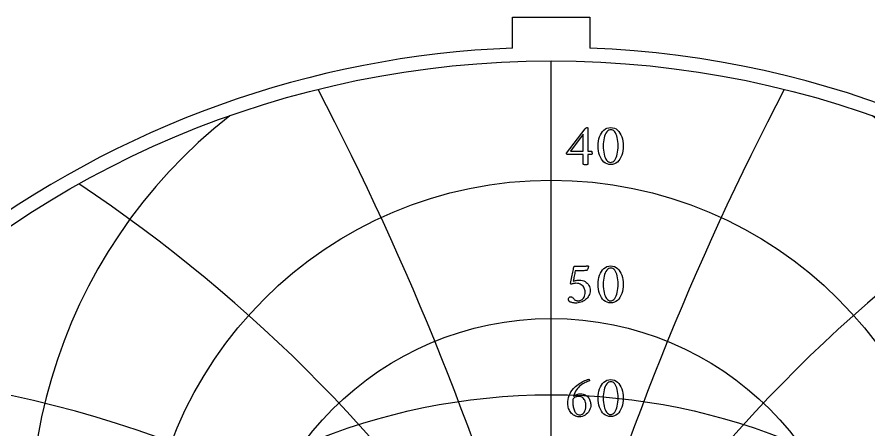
# Model space of a CAD drawing. Header units: millimetres. Extents: x -32.4 to 32.3, y -32.4 to 33.4.
# Drawn here: x -17.62 to 10.48, y 19.72 to 33.35 of the extents above; entities that cross this region are included whole.
import ezdxf

# ---------------------------------------------------------------- set-up
doc = ezdxf.new("R2010")
doc.units = ezdxf.units.MM
for name, color, linetype in [('CUT_OUTER', 1, 'Continuous'), ('ENGRAVE', 7, 'Continuous'), ('ENGRAVE_FINE', 8, 'Continuous'), ('TEXT', 5, 'Continuous')]:
    doc.layers.add(name, color=color, linetype=linetype)

msp = doc.modelspace()

# ---------------------------------------------------------------- linework, layer by layer
at = {"layer": 'CUT_OUTER'}
for points in [[(-1.2775, 33.35), (1.2775, 33.35), (1.2775, 32.3246)], [(-1.2775, 32.3246), (-1.2775, 33.35)]]:
    msp.add_lwpolyline(points, dxfattribs=at)
for centre, radius, start, end in [((-0.0002, -0.0001), 32.35, 127.26523, 87.73645), ((-0.0008, 0.0014), 32.3484, 92.26192, 127.26607)]:
    msp.add_arc(centre, radius, start, end, dxfattribs=at)
at = {"layer": 'ENGRAVE'}
msp.add_lwpolyline([(0, -31.9), (0, 31.9)], dxfattribs=at)
for centre, radius in [((0, 0), 31.9), ((0, 14.5747), 13.3889), ((0, 13.2116), 10.184), ((0, 0), 20.8814)]:
    msp.add_circle(centre, radius, dxfattribs=at)
for centre, radius, start, end in [((0, 16.553), 17.191, 128.06492, 51.93508), ((0, 19.4782), 21.9497, 169.45964, 10.54036)]:
    msp.add_arc(centre, radius, start, end, dxfattribs=at)
at = {"layer": 'ENGRAVE_FINE'}
for centre, radius, start, end in [((-93.4546, -13.8211), 96.7513, 4.538076, 27.570466), ((-93.4546, -13.8211), 96.7513, 4.538076, 27.570466), ((93.4546, -13.8211), 96.7513, 152.429534, 175.461924), ((93.4546, -13.8211), 96.7513, 152.429534, 175.461924), ((-43.3724, -13.8211), 50.0822, 9.22112, 56.28768), ((-43.3724, -13.8211), 50.0822, 9.22112, 56.28768), ((43.3724, -13.8211), 50.0822, 123.71232, 170.77888), ((43.3724, -13.8211), 50.0822, 123.71232, 170.77888), ((-25.0411, -13.8211), 35.4134, 14.21214, 87.52505), ((-25.0411, -13.8211), 35.4134, 14.21214, 87.52505), ((25.0411, -13.8211), 35.4134, 92.47495, 165.78786), ((25.0411, -13.8211), 35.4134, 92.47495, 165.78786)]:
    msp.add_arc(centre, radius, start, end, dxfattribs=at)
at = {"layer": 'TEXT'}
for points in [[(1.1812, 29.7075), (1.1884, 29.7068), (1.1945, 29.7046), (1.1996, 29.701), (1.2035, 29.6959), (1.2065, 29.69), (1.2086, 29.6842), (1.2099, 29.6784), (1.2103, 29.6726), (1.2103, 28.9246), (1.323, 28.9246), (1.3277, 28.9231), (1.3322, 28.9188), (1.3365, 28.9115), (1.3405, 28.9013), (1.3439, 28.8891), (1.3463, 28.876), (1.3478, 28.8619), (1.3483, 28.8469), (1.3479, 28.8369), (1.3468, 28.8284), (1.345, 28.8214), (1.3424, 28.8158), (1.2103, 28.8158), (1.2103, 28.4836), (1.2095, 28.4833), (1.2072, 28.4824), (1.2032, 28.4809), (1.1977, 28.4787), (1.1887, 28.4766), (1.1741, 28.4751), (1.1542, 28.4742), (1.1287, 28.4739), (1.099, 28.4749), (1.0777, 28.4778), (1.065, 28.4826), (1.0607, 28.4894), (1.0607, 28.8158), (0.5265, 28.8158), (0.5219, 28.819), (0.518, 28.8228), (0.5146, 28.8273), (0.5119, 28.8323), (0.5098, 28.8375), (0.5083, 28.8423), (0.5074, 28.8467), (0.5071, 28.8508), (1.1248, 29.659), (1.1302, 29.6652), (1.1365, 29.6723), (1.1438, 29.6803), (1.152, 29.6891), (1.1604, 29.6971), (1.1681, 29.7029), (1.175, 29.7064), (1.1812, 29.7075)], [(1.9622, 29.7017), (2.0266, 29.6965), (2.0858, 29.6808), (2.1397, 29.6547), (2.1885, 29.6182), (2.2318, 29.5729), (2.2696, 29.5208), (2.3018, 29.4617), (2.3284, 29.3957), (2.3492, 29.3246), (2.3641, 29.2503), (2.373, 29.1726), (2.376, 29.0917), (2.3729, 29.0107), (2.3638, 28.9331), (2.3487, 28.8587), (2.3274, 28.7876), (2.3004, 28.7216), (2.2679, 28.6623), (2.23, 28.6099), (2.1866, 28.5642), (2.1379, 28.5272), (2.0843, 28.5008), (2.0257, 28.485), (1.9622, 28.4797), (1.9002, 28.485), (1.8427, 28.5008), (1.7895, 28.5272), (1.7407, 28.5642), (1.6968, 28.6099), (1.6584, 28.6623), (1.6254, 28.7216), (1.5979, 28.7876), (1.5762, 28.8587), (1.5608, 28.9331), (1.5515, 29.0107), (1.5484, 29.0917), (1.5514, 29.1726), (1.5605, 29.2503), (1.5757, 29.3246), (1.5969, 29.3957), (1.624, 29.4617), (1.6567, 29.5208), (1.6949, 29.5729), (1.7388, 29.6182), (1.7877, 29.6547), (1.8412, 29.6808), (1.8994, 29.6965), (1.9622, 29.7017)], [(1.9719, 29.6318), (1.9335, 29.6272), (1.8978, 29.6135), (1.865, 29.5908), (1.8349, 29.5589), (1.8079, 29.5194), (1.7842, 29.4737), (1.7637, 29.4218), (1.7465, 29.3637), (1.7329, 29.3008), (1.7232, 29.2345), (1.7174, 29.1648), (1.7154, 29.0917), (1.7174, 29.0194), (1.7232, 28.9501), (1.7329, 28.8839), (1.7465, 28.8207), (1.7635, 28.7621), (1.7832, 28.7097), (1.8057, 28.6635), (1.831, 28.6235), (1.8588, 28.5912), (1.8886, 28.5681), (1.9205, 28.5543), (1.9544, 28.5496), (1.9953, 28.5544), (2.0326, 28.5686), (2.0662, 28.5923), (2.0962, 28.6254), (2.1226, 28.6665), (2.1455, 28.7138), (2.1649, 28.7675), (2.1807, 28.8275), (2.1931, 28.8919), (2.2019, 28.9591), (2.2071, 29.0289), (2.2089, 29.1014), (2.207, 29.1743), (2.2014, 29.2435), (2.192, 29.3088), (2.1788, 29.3705), (2.1623, 29.4272), (2.1428, 29.4778), (2.1205, 29.5224), (2.0952, 29.5608), (2.0675, 29.5919), (2.0377, 29.614), (2.0058, 29.6273), (1.9719, 29.6318)], [(1.0607, 29.4802), (0.6353, 28.9246), (1.0607, 28.9246)], [(0.9286, 24.6675), (0.9828, 24.6643), (1.0328, 24.6549), (1.0785, 24.6391), (1.12, 24.617), (1.1571, 24.5901), (1.1897, 24.5599), (1.2178, 24.5265), (1.2414, 24.4897), (1.2601, 24.451), (1.2735, 24.4118), (1.2815, 24.3719), (1.2842, 24.3314), (1.2815, 24.284), (1.2737, 24.2389), (1.2607, 24.1961), (1.2424, 24.1556), (1.2198, 24.1177), (1.1938, 24.0827), (1.1644, 24.0507), (1.1316, 24.0215), (1.0961, 23.9955), (1.0586, 23.9727), (1.0189, 23.9532), (0.9772, 23.937), (0.9342, 23.9243), (0.8907, 23.9152), (0.8468, 23.9097), (0.8024, 23.9079), (0.7827, 23.9085), (0.7608, 23.9105), (0.7366, 23.9139), (0.7101, 23.9186), (0.6831, 23.9247), (0.6574, 23.9324), (0.633, 23.9417), (0.61, 23.9526), (0.6056, 23.9564), (0.6003, 23.9623), (0.594, 23.97), (0.5867, 23.9798), (0.5799, 23.9906), (0.5751, 24.0016), (0.5721, 24.0129), (0.5712, 24.0244), (0.5727, 24.0439), (0.5772, 24.0613), (0.5848, 24.0769), (0.5955, 24.0905), (0.608, 24.1015), (0.6214, 24.1094), (0.6357, 24.1142), (0.6508, 24.1157), (0.6692, 24.1139), (0.6855, 24.1082), (0.6998, 24.0988), (0.712, 24.0856), (0.7232, 24.071), (0.7346, 24.0572), (0.7461, 24.0443), (0.7577, 24.0322), (0.7719, 24.0196), (0.7875, 24.0091), (0.8045, 24.0007), (0.8228, 23.9943), (0.8416, 23.9896), (0.8604, 23.9863), (0.879, 23.9843), (0.8975, 23.9836), (0.9229, 23.9854), (0.9483, 23.9907), (0.9739, 23.9995), (0.9995, 24.0118), (1.0242, 24.0282), (1.0469, 24.0492), (1.0675, 24.0748), (1.086, 24.1051), (1.1013, 24.1403), (1.1122, 24.1811), (1.1188, 24.2273), (1.121, 24.2789), (1.1191, 24.3094), (1.1134, 24.3404), (1.104, 24.372), (1.0908, 24.4042), (1.0735, 24.4356), (1.0518, 24.4645), (1.0255, 24.4909), (0.9947, 24.515), (0.9589, 24.535), (0.9175, 24.5492), (0.8705, 24.5578), (0.8179, 24.5606), (0.801, 24.5601), (0.7815, 24.5584), (0.7592, 24.5557), (0.7344, 24.5519), (0.71, 24.5473), (0.6892, 24.5424), (0.6721, 24.5371), (0.6586, 24.5315), (0.6557, 24.532), (0.653, 24.5337), (0.6504, 24.5364), (0.6479, 24.5402), (0.6458, 24.5447), (0.6443, 24.5492), (0.6434, 24.5539), (0.643, 24.5587), (0.6537, 24.6121), (0.6644, 24.6655), (0.6751, 24.719), (0.6858, 24.7724), (0.6963, 24.8249), (0.7064, 24.8756), (0.7162, 24.9245), (0.7256, 24.9715), (0.7343, 25.0155), (0.7419, 25.0553), (0.7484, 25.0908), (0.7538, 25.1221), (1.0335, 25.1221), (1.0531, 25.1223), (1.0729, 25.1231), (1.0929, 25.1243), (1.1132, 25.126), (1.1327, 25.128), (1.1506, 25.1301), (1.1667, 25.1323), (1.1812, 25.1347), (1.1931, 25.1368), (1.2016, 25.1384), (1.2067, 25.1393), (1.2084, 25.1396), (1.2131, 25.1368), (1.2174, 25.1342), (1.2213, 25.1319), (1.2249, 25.1299), (1.2279, 25.1277), (1.23, 25.125), (1.2313, 25.1218), (1.2317, 25.1182), (1.2313, 25.1141), (1.23, 25.1078), (1.2279, 25.0991), (1.2249, 25.0881), (1.2211, 25.0756), (1.2166, 25.0626), (1.2114, 25.0489), (1.2055, 25.0347), (1.1989, 25.0206), (1.1916, 25.0075), (1.1838, 24.9953), (1.1754, 24.9841), (1.155, 24.9822), (1.1326, 24.9803), (1.1083, 24.9783), (1.0821, 24.9764), (1.0537, 24.9747), (1.0229, 24.9735), (0.9896, 24.9727), (0.9539, 24.9725), (0.7946, 24.9725), (0.7859, 24.9296), (0.7773, 24.8863), (0.7689, 24.8426), (0.7606, 24.7986), (0.7523, 24.755), (0.7438, 24.7124), (0.7353, 24.6709), (0.7266, 24.6306), (0.7475, 24.638), (0.7715, 24.6449), (0.7985, 24.6512), (0.8286, 24.6568), (0.8585, 24.6615), (0.8852, 24.6648), (0.9085, 24.6668), (0.9286, 24.6675)], [(1.9622, 25.1337), (2.0266, 25.1285), (2.0858, 25.1129), (2.1397, 25.0868), (2.1885, 25.0502), (2.2318, 25.005), (2.2696, 24.9528), (2.3018, 24.8938), (2.3284, 24.8278), (2.3492, 24.7567), (2.3641, 24.6823), (2.373, 24.6046), (2.376, 24.5237), (2.3729, 24.4428), (2.3638, 24.3651), (2.3487, 24.2908), (2.3274, 24.2197), (2.3004, 24.1536), (2.2679, 24.0944), (2.23, 24.0419), (2.1866, 23.9963), (2.1379, 23.9593), (2.0843, 23.9329), (2.0257, 23.917), (1.9622, 23.9118), (1.9002, 23.917), (1.8427, 23.9329), (1.7895, 23.9593), (1.7407, 23.9963), (1.6968, 24.0419), (1.6584, 24.0944), (1.6254, 24.1536), (1.5979, 24.2197), (1.5762, 24.2908), (1.5608, 24.3651), (1.5515, 24.4428), (1.5484, 24.5237), (1.5514, 24.6046), (1.5605, 24.6823), (1.5757, 24.7567), (1.5969, 24.8278), (1.624, 24.8938), (1.6567, 24.9528), (1.6949, 25.005), (1.7388, 25.0502), (1.7877, 25.0868), (1.8412, 25.1129), (1.8994, 25.1285), (1.9622, 25.1337)], [(1.9719, 25.0638), (1.9335, 25.0592), (1.8978, 25.0456), (1.865, 25.0228), (1.8349, 24.9909), (1.8079, 24.9514), (1.7842, 24.9057), (1.7637, 24.8538), (1.7465, 24.7957), (1.7329, 24.7328), (1.7232, 24.6665), (1.7174, 24.5968), (1.7154, 24.5237), (1.7174, 24.4514), (1.7232, 24.3821), (1.7329, 24.3159), (1.7465, 24.2527), (1.7635, 24.1941), (1.7832, 24.1417), (1.8057, 24.0955), (1.831, 24.0555), (1.8588, 24.0232), (1.8886, 24.0002), (1.9205, 23.9863), (1.9544, 23.9817), (1.9953, 23.9864), (2.0326, 24.0006), (2.0662, 24.0243), (2.0962, 24.0575), (2.1226, 24.0985), (2.1455, 24.1459), (2.1649, 24.1995), (2.1807, 24.2595), (2.1931, 24.324), (2.2019, 24.3911), (2.2071, 24.4609), (2.2089, 24.5334), (2.207, 24.6063), (2.2014, 24.6755), (2.192, 24.7409), (2.1788, 24.8025), (2.1623, 24.8592), (2.1428, 24.9098), (2.1205, 24.9544), (2.0952, 24.9929), (2.0675, 25.0239), (2.0377, 25.0461), (2.0058, 25.0594), (1.9719, 25.0638)], [(0.9597, 20.9151), (1.0073, 20.9128), (1.0508, 20.9059), (1.0903, 20.8943), (1.1258, 20.8782), (1.1576, 20.8585), (1.186, 20.8362), (1.2111, 20.8114), (1.2327, 20.784), (1.2512, 20.755), (1.2669, 20.7252), (1.2798, 20.6947), (1.29, 20.6635), (1.2976, 20.6327), (1.3031, 20.6035), (1.3064, 20.5759), (1.3075, 20.5499), (1.3042, 20.4983), (1.2946, 20.4486), (1.2785, 20.4007), (1.256, 20.3546), (1.2281, 20.3116), (1.1958, 20.273), (1.1591, 20.2388), (1.118, 20.2089), (1.0734, 20.1847), (1.026, 20.1674), (0.9758, 20.157), (0.9228, 20.1536), (0.8811, 20.1559), (0.8415, 20.163), (0.8039, 20.1749), (0.7684, 20.1914), (0.7351, 20.2119), (0.7045, 20.2354), (0.6764, 20.2619), (0.6508, 20.2915), (0.6279, 20.3235), (0.6078, 20.3573), (0.5905, 20.3929), (0.576, 20.4304), (0.5645, 20.4687), (0.5564, 20.5069), (0.5514, 20.545), (0.5498, 20.5829), (0.5527, 20.6548), (0.5615, 20.7247), (0.576, 20.7927), (0.5964, 20.8588), (0.6224, 20.9218), (0.6537, 20.9807), (0.6904, 21.0354), (0.7324, 21.0861), (0.7677, 21.1223), (0.8055, 21.157), (0.8459, 21.1903), (0.8888, 21.2221), (0.9332, 21.2521), (0.9782, 21.2799), (1.0236, 21.3055), (1.0695, 21.3289), (1.1148, 21.3497), (1.1586, 21.3673), (1.2008, 21.3817), (1.2414, 21.393), (1.2476, 21.3916), (1.2526, 21.3874), (1.2563, 21.3805), (1.2589, 21.3707), (1.2606, 21.3603), (1.2618, 21.3515), (1.2625, 21.3443), (1.2628, 21.3386), (1.2316, 21.3279), (1.1984, 21.3153), (1.1632, 21.3007), (1.1258, 21.2842), (1.0874, 21.2653), (1.0488, 21.2434), (1.0102, 21.2187), (0.9714, 21.191), (0.9335, 21.16), (0.8975, 21.1252), (0.8635, 21.0866), (0.8315, 21.0443), (0.8022, 20.9977), (0.7766, 20.9464), (0.7546, 20.8904), (0.7363, 20.8296), (0.7623, 20.8489), (0.7897, 20.8658), (0.8186, 20.8804), (0.849, 20.8928), (0.8792, 20.9025), (0.9077, 20.9095), (0.9346, 20.9137), (0.9597, 20.9151)], [(1.9622, 21.3814), (2.0266, 21.3761), (2.0858, 21.3605), (2.1397, 21.3344), (2.1885, 21.2978), (2.2318, 21.2526), (2.2696, 21.2005), (2.3018, 21.1414), (2.3284, 21.0754), (2.3492, 21.0043), (2.3641, 20.9299), (2.373, 20.8523), (2.376, 20.7713), (2.3729, 20.6904), (2.3638, 20.6128), (2.3487, 20.5384), (2.3274, 20.4673), (2.3004, 20.4013), (2.2679, 20.342), (2.23, 20.2895), (2.1866, 20.2439), (2.1379, 20.2069), (2.0843, 20.1805), (2.0257, 20.1647), (1.9622, 20.1594), (1.9002, 20.1647), (1.8427, 20.1805), (1.7895, 20.2069), (1.7407, 20.2439), (1.6968, 20.2895), (1.6584, 20.342), (1.6254, 20.4013), (1.5979, 20.4673), (1.5762, 20.5384), (1.5608, 20.6128), (1.5515, 20.6904), (1.5484, 20.7713), (1.5514, 20.8523), (1.5605, 20.9299), (1.5757, 21.0043), (1.5969, 21.0754), (1.624, 21.1414), (1.6567, 21.2005), (1.6949, 21.2526), (1.7388, 21.2978), (1.7877, 21.3344), (1.8412, 21.3605), (1.8994, 21.3761), (1.9622, 21.3814)], [(1.9719, 21.3114), (1.9335, 21.3069), (1.8978, 21.2932), (1.865, 21.2704), (1.8349, 21.2386), (1.8079, 21.1991), (1.7842, 21.1533), (1.7637, 21.1014), (1.7465, 21.0433), (1.7329, 20.9804), (1.7232, 20.9141), (1.7174, 20.8444), (1.7154, 20.7713), (1.7174, 20.699), (1.7232, 20.6298), (1.7329, 20.5635), (1.7465, 20.5003), (1.7635, 20.4417), (1.7832, 20.3894), (1.8057, 20.3432), (1.831, 20.3031), (1.8588, 20.2708), (1.8886, 20.2478), (1.9205, 20.2339), (1.9544, 20.2293), (1.9953, 20.2341), (2.0326, 20.2483), (2.0662, 20.2719), (2.0962, 20.3051), (2.1226, 20.3461), (2.1455, 20.3935), (2.1649, 20.4472), (2.1807, 20.5071), (2.1931, 20.5716), (2.2019, 20.6388), (2.2071, 20.7086), (2.2089, 20.7811), (2.207, 20.854), (2.2014, 20.9231), (2.192, 20.9885), (2.1788, 21.0501), (2.1623, 21.1068), (2.1428, 21.1575), (2.1205, 21.202), (2.0952, 21.2405), (2.0675, 21.2715), (2.0377, 21.2937), (2.0058, 21.307), (1.9719, 21.3114)], [(0.7208, 20.7461), (0.7189, 20.7304), (0.7174, 20.7145), (0.716, 20.6984), (0.7149, 20.682), (0.7141, 20.6655), (0.7135, 20.649), (0.7131, 20.6324), (0.713, 20.6159), (0.7138, 20.5835), (0.7164, 20.5504), (0.7206, 20.5165), (0.7266, 20.4819), (0.7343, 20.4475), (0.7438, 20.4144), (0.7552, 20.3824), (0.7684, 20.3517), (0.7833, 20.323), (0.8002, 20.2971), (0.8188, 20.2739), (0.8393, 20.2536), (0.8615, 20.237), (0.8854, 20.2252), (0.911, 20.2181), (0.9383, 20.2157), (0.9819, 20.2211), (1.0214, 20.2371), (1.0567, 20.2638), (1.0879, 20.3012), (1.1134, 20.3466), (1.1316, 20.3974), (1.1426, 20.4535), (1.1462, 20.5149), (1.1447, 20.555), (1.1401, 20.5936), (1.1326, 20.6307), (1.1219, 20.6664), (1.108, 20.6997), (1.0906, 20.7296), (1.0697, 20.756), (1.0452, 20.7791), (1.0169, 20.7978), (0.9845, 20.8112), (0.9479, 20.8192), (0.9073, 20.8219), (0.8863, 20.8211), (0.8643, 20.8187), (0.8411, 20.8148), (0.8169, 20.8092), (0.7923, 20.8005), (0.7681, 20.7871), (0.7443, 20.769), (0.7208, 20.7461)]]:
    msp.add_lwpolyline(points, close=True, dxfattribs=at)

doc.saveas('drawing.dxf')
